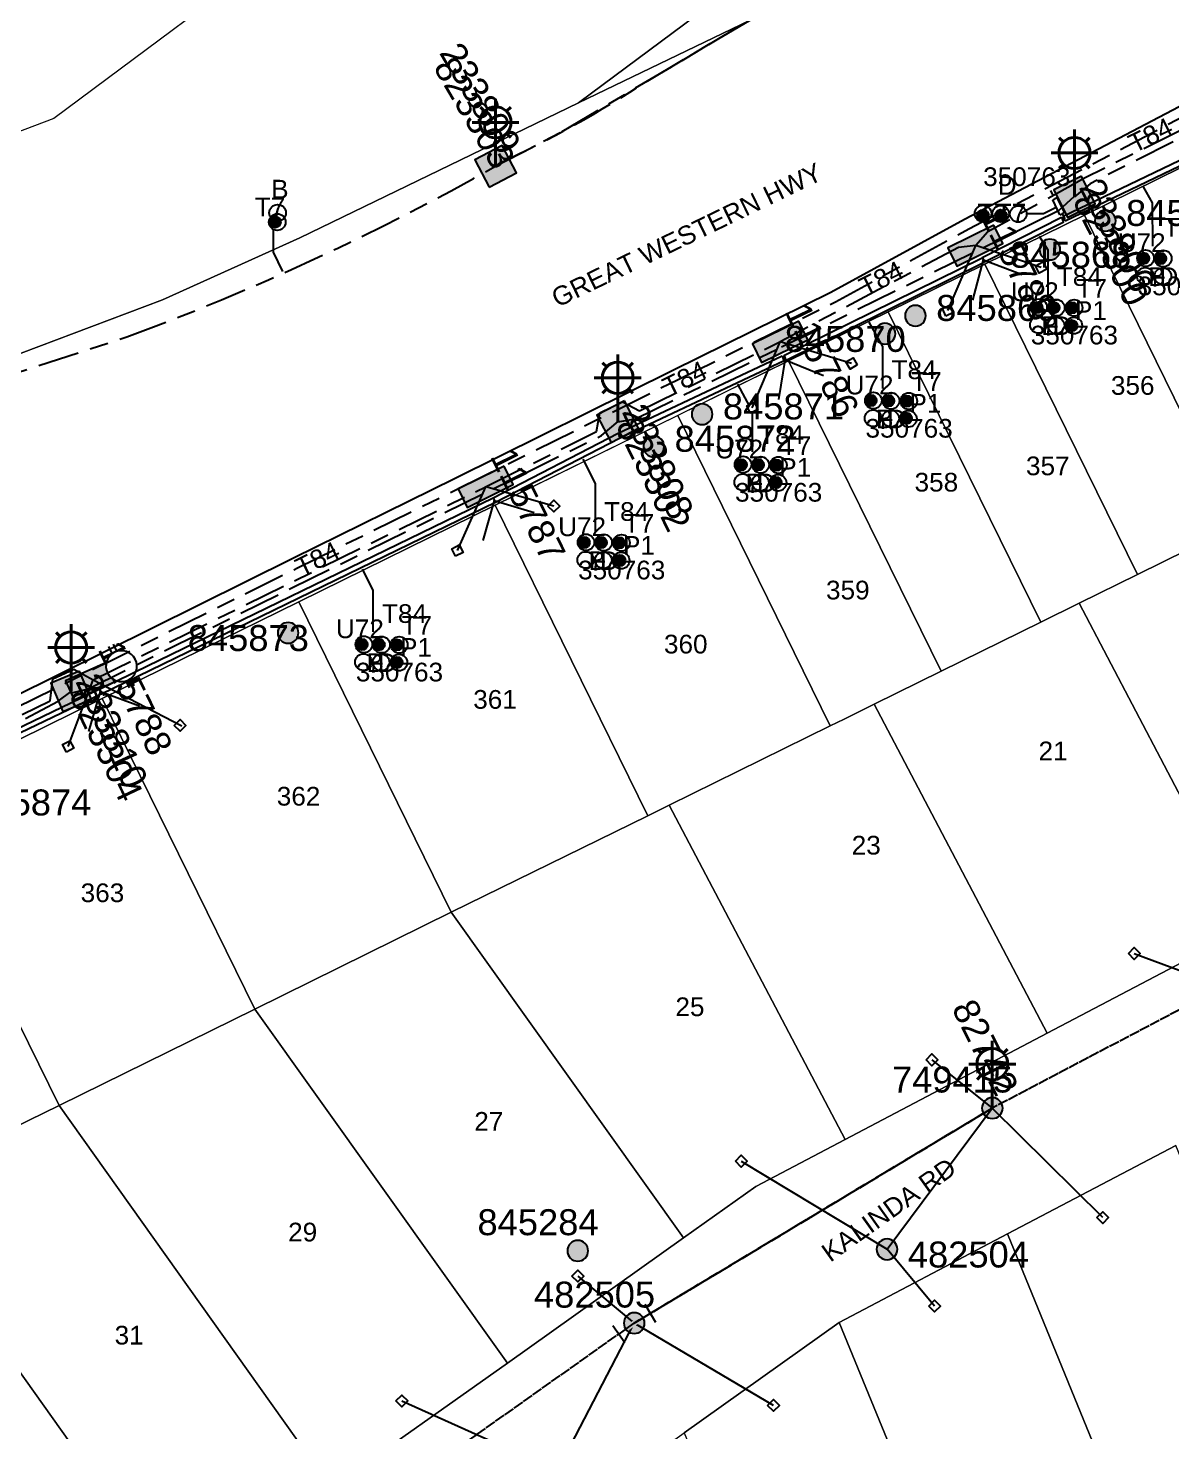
# Model space of a CAD drawing. Header units: metres. Extents: x 259786 to 261372, y 6264838 to 6265913.
# Drawn here: x 260361.9 to 260471.9, y 6265319.4 to 6265454.5 of the extents above; entities that cross this region are included whole.
import ezdxf
from ezdxf.enums import TextEntityAlignment as Align

# ---------------------------------------------------------------- set-up
doc = ezdxf.new("R2010")
doc.units = ezdxf.units.M
doc.linetypes.add('Cable Exist OH', pattern=[1, 1, 0])
doc.linetypes.add('Cable Exist UG', pattern=[8.2, 4, -1.2, 1.8, -1.2])
doc.layers.get('0').update_dxf_attribs({"color": 6})
doc.layers.add('Cadastre Land Parcels_SP_EXT', color=9, linetype='Continuous', lineweight=5)
doc.layers.add('Cadastre Roads_SP_EXT', color=9, linetype='Continuous', lineweight=5)
for name, color, linetype in [('Duct_SP_EXT', 7, 'Continuous'), ('Equip_LV_EXT', 7, 'Continuous'), ('Equip_SP_SL_EXT', 7, 'Continuous'), ('Mains_HV_EXT', 7, 'Continuous'), ('Mains_LV_EXT', 7, 'Continuous'), ('Mains_SL_EXT', 7, 'Continuous'), ('Services_SP_EXT', 7, 'Continuous'), ('SupportsOH_SP_TR_HV_LV_SL_EXT', 7, 'Continuous'), ('SupportsUG_SP_LV_EXT', 7, 'Continuous'), ('SupportsUG_SP_LV_SL_EXT', 7, 'Continuous'), ('Trench_SP_EXT', 7, 'Continuous')]:
    doc.layers.add(name, color=color, linetype=linetype)
doc.styles.add('COLUMN_LABEL', font='arial.ttf')
doc.styles.add('iecARIAL', font='arial.ttf', dxfattribs={"height": 2})
doc.styles.add('POLE_LABEL', font='arial.ttf')
doc.styles.get("Standard").update_dxf_attribs({"font": 'arial.ttf'})
doc.linetypes.add('Cable E UG', pattern='A,6,-0.5,["E",Standard,S=1.7,R=0,X=0.5,Y=-1],-2.9', length=9.4)

# ---------------------------------------------------------------- blocks, each defined once
blk = doc.blocks.new('COLUMN_EXT')
blk.add_hatch(color=256).paths.add_polyline_path([(-1.49, 1.48), (-1.49, -1.49), (1.48, -1.49), (1.48, 1.48)])
blk.add_lwpolyline([(-1.49, -1.49), (1.48, -1.49), (1.48, 1.48), (-1.49, 1.48)], close=True)
for tag, height, style, flags, p in [('ASSET_NUM', 2.5, 'COLUMN_LABEL', 8, (2, 2)), ('STRUCTURE_PLANT_NUMBER', 0.2, 'POLE_LABEL', 9, (1.81, 0.03)), ('STREET_CODE', 0.2, 'COLUMN_LABEL', 9, (1.81, -0.2))]:
    blk.add_attdef(tag, text='', height=height, dxfattribs=dict(style=style, flags=flags)).set_placement(p, align=Align.MIDDLE_LEFT)
at = {"flags": 9}
for tag, p in [('COLUMN_TYPE', (1.81, -0.4)), ('OWNED_BY', (1.81, -0.6)), ('STATE', (1.81, -0.8)), ('USAGE', (1.81, -1)), ('LEGEND', (1.81, -1.2)), ('LOCATION', (1.81, -1.4)), ('STREETNAME', (1.81, -1.6)), ('SUBURB', (1.81, -1.8)), ('NOTES', (1.81, -2))]:
    blk.add_attdef(tag, text='', height=0.2, dxfattribs=at).set_placement(p, align=Align.MIDDLE_LEFT)
at = {"flags": 1}
blk.add_attdef('Z', (1.81, -2.35), '', height=0.2, dxfattribs=at)
blk = doc.blocks.new('PILLAR_EXT')
blk.add_hatch(color=256).paths.add_polyline_path([(-2.475, 0.99), (-2.475, -0.99), (2.475, -0.99), (2.475, 0.99)])
blk.add_lwpolyline([(-2.475, -0.99), (2.475, -0.99), (2.475, 0.99), (-2.475, 0.99)], close=True)
at = {"style": 'iecARIAL', "flags": 8}
blk.add_attdef('ASSET_NUM', (1.5, 3.5), '', height=2.5, dxfattribs=at)
for tag, p, flags in [('OWNED_BY', (0, -0.2), 9), ('STATE', (0, -0.4), 9), ('SUPPORT_TYPE', (0, -0.6), 9), ('USAGE', (0, -0.8), 9), ('LEGEND', (0, -1), 9), ('LOCATION', (0, -1.2), 9), ('NOTES', (0, -1.4), 9), ('STREETNAME', (0, -1.8), 9), ('SUBURB', (0, -2), 1), ('PARENT', (0, -1.6), 9)]:
    blk.add_attdef(tag, p, '', height=0.2, dxfattribs=dict(flags=flags))
blk = doc.blocks.new('DUCT_EXT')
blk.add_circle((0, 0.8), 0.8)
at = {"flags": 1}
blk.add_attdef('Z', (0, 0), '', height=0.2, dxfattribs=at)
at = {"flags": 9}
for tag, p in [('DUCT_CODE', (0, 0)), ('XSECT_TYPE', (0, -0.2)), ('STATE', (0, -0.6)), ('FB_REFERENCE', (0, -0.4)), ('NOTES', (0, -0.8))]:
    blk.add_attdef(tag, text='', height=0.2, dxfattribs=at).set_placement(p, align=Align.MIDDLE_LEFT)
blk = doc.blocks.new('SL_LANTERN_EXT')
at = {"lineweight": 40}
for p, q in [((-1.46, 5.68), (-1.06, 5.28)), ((0, 1.97), (0, 6.47)), ((1.46, 5.68), (1.06, 5.28)), ((-2.25, 4.22), (2.25, 4.22)), ((-1.46, 2.76), (-1.06, 3.16)), ((0, 0), (0, 2.72)), ((1.46, 2.76), (1.06, 3.16))]:
    blk.add_line(p, q, dxfattribs=at)
blk.add_circle((0, 4.22), 1.5, dxfattribs=at)
at = {"style": 'iecARIAL', "flags": 8}
blk.add_attdef('ASSET_NUM', (1.5, 1.5), '', height=2.5, dxfattribs=at)
for tag, p, height, flags in [('CONSTRUCTED_VOLTAGE', (0.98, -0.65), 0.2, 9), ('CONTROL_TYPE', (0.98, -0.85), 0.2, 9), ('LANTERN_PURPOSE', (0.98, -1.05), 0.2, 9), ('LANTERN_TYPE', (0.98, -1.25), 0.2, 9), ('NO_PHASES', (0.98, -1.45), 0.2, 9), ('LNUMBER', (2.18, -3.25), 2.5, 8), ('OPERATING_VOLTAGE', (0.98, -1.65), 0.2, 9), ('ORIENTATION', (0.98, -1.85), 0.2, 9), ('OWNED_BY', (0.98, -2.05), 0.2, 9), ('STATE', (0.98, -2.25), 0.2, 9), ('USAGE', (0.98, -2.45), 0.2, 9), ('CEXIST', (0.98, -2.65), 0.2, 9), ('CNEW', (0.98, -2.85), 0.2, 9), ('CNUMBER', (0.98, -3.05), 0.2, 9), ('CREMOVE', (0.98, -3.25), 0.2, 9), ('CREPLACE', (0.98, -3.45), 0.2, 9), ('LKINGHEIGHT', (0.98, -3.65), 0.2, 9), ('LBRACKET', (0.98, -3.85), 0.2, 9), ('LBRACKETVOCAB', (0.98, -4.05), 0.2, 9), ('LCATEGORY', (0.98, -4.25), 0.2, 9), ('LCHARGE1', (0.98, -4.45), 0.2, 9), ('LCHARGE1PERCENT', (0.98, -4.65), 0.2, 9), ('LCHARGE2', (0.98, -4.85), 0.2, 9), ('LCHARGE2PERCENT', (0.98, -5.05), 0.2, 9), ('LCHARGE3', (0.98, -5.25), 0.2, 9), ('LCHARGE3PERCENT', (0.98, -5.45), 0.2, 9), ('LEXIST', (0.98, -5.65), 0.2, 9), ('LLAMP', (0.98, -5.85), 0.2, 9), ('LLAMPVOCAB', (0.98, -6.05), 0.2, 9), ('LMAST', (0.98, -6.25), 0.2, 9), ('LMASTVOCAB', (0.98, -6.45), 0.2, 9), ('LNEW', (0.98, -6.65), 0.2, 9), ('LANTNUMBER', (0.98, -6.85), 0.2, 9), ('LOUTREACH', (0.98, -7.25), 0.2, 9), ('LOUTREACHVOCAB', (0.98, -7.45), 0.2, 9), ('LRATECODE', (0.98, -7.65), 0.2, 9), ('LREMOVE', (0.98, -7.85), 0.2, 9), ('LREPLACE', (0.98, -8.05), 0.2, 9), ('LTYPE', (0.98, -8.25), 0.2, 9), ('STREETNAME', (0.98, -9.25), 0.2, 9), ('SUBURB', (0.98, -9.45), 0.2, 1), ('LTYPEVOCAB', (0.98, -8.45), 0.2, 9), ('LEGEND', (0.98, -8.65), 0.2, 9), ('LOCATION', (0.98, -8.85), 0.2, 9), ('NOTES', (0.98, -9.05), 0.2, 9)]:
    blk.add_attdef(tag, p, '', height=height, dxfattribs=dict(flags=flags))
blk = doc.blocks.new('CCP_EXT')
at = {"flags": 9}
for tag, p in [('LEGEND', (0, -1.4)), ('STATE', (0, -1.8)), ('LIFE_SUPPORT', (0, -1.6)), ('NOTES', (0, -2))]:
    blk.add_attdef(tag, text='', height=0.2, dxfattribs=at).set_placement(p, align=Align.MIDDLE_LEFT)
blk.add_wipeout([(0, 0.57), (0.57, 0), (0, -0.57), (-0.57, 0)])
blk.add_lwpolyline([(-0.57, 0), (0, 0.57), (0.57, 0), (0, -0.57), (-0.57, 0)])
at = {"flags": 1}
blk.add_attdef('Z', (0, 0), '', height=0.2, dxfattribs=at)
at = {"flags": 9}
for tag, p in [('CCP_TYPE', (0, 0)), ('CONSTRUCTED_VOLTAGE', (0, -0.2)), ('OPERATING_VOLTAGE', (0, -0.6)), ('ORIENTATION', (0, -0.8)), ('OWNED_BY', (0, -1)), ('NO_PHASES', (0, -0.4)), ('USAGE', (0, -1.2))]:
    blk.add_attdef(tag, text='', height=0.2, dxfattribs=at).set_placement(p, align=Align.MIDDLE_LEFT)
blk = doc.blocks.new('POLE_EXT')
blk.add_hatch(color=256).paths.add_polyline_path([(-1, 0, 1), (1, 0, 1)])
blk.add_lwpolyline([(-1, 0, 1), (1, 0, 1)], format="xyb", close=True)
for tag, height, flags, p in [('pNumber', 2.5, 8, (-17.84, 2.07)), ('OWNED_BY', 0.2, 9, (1.35, -0.4)), ('SPECIAL_USE', 0.2, 9, (1.35, -0.8)), ('STATE', 0.2, 9, (1.35, -1)), ('cLV', 0.2, 9, (1.35, -1.4)), ('PARENT', 0.2, 9, (1.35, -0.6)), ('USAGE', 0.2, 9, (1.35, -1.2)), ('hDepth', 0.2, 9, (1.35, -1.6)), ('hDia', 0.2, 9, (1.35, -1.8)), ('cHV', 0.2, 9, (1.35, -2)), ('LBRACKET', 0.2, 9, (1.35, -2.2)), ('LExisting', 0.2, 9, (1.35, -2.4)), ('LANTNUMBER', 0.2, 9, (1.35, -2.6)), ('LOther', 0.2, 9, (1.35, -2.8)), ('cLinedev', 0.2, 9, (1.35, -3.4)), ('pExisting', 0.2, 9, (1.35, -3.8)), ('LRemove', 0.2, 9, (1.35, -3)), ('LEGEND', 0.2, 9, (1.35, -3.2)), ('LOCATION', 0.2, 9, (1.35, -3.6)), ('PFNUMBER', 0.2, 9, (1.35, -4)), ('pFooting', 0.2, 9, (1.35, -4.4)), ('pNew', 0.2, 9, (1.35, -4.6)), ('pRelocate', 0.2, 9, (1.35, -5)), ('pRemove', 0.2, 9, (1.35, -5.2)), ('pReplace', 0.2, 9, (1.35, -5.4)), ('NEWPFNUMBER', 0.2, 9, (1.35, -4.2)), ('pStay', 0.2, 9, (1.35, -5.6)), ('pType', 0.2, 9, (1.35, -5.8)), ('cspan', 0.2, 9, (1.35, -6)), ('STREETNAME', 0.2, 9, (1.35, -6.2)), ('SUBURB', 0.2, 9, (1.35, -6.4)), ('NOTES', 0.2, 9, (1.35, -6.6)), ('MAINTAINED_BY', 0.2, 9, (1.36, -6.81)), ('OPERATED_BY', 0.2, 9, (1.36, -7.01))]:
    blk.add_attdef(tag, text='', height=height, dxfattribs=dict(flags=flags)).set_placement(p, align=Align.MIDDLE_LEFT)
at = {"style": 'POLE_LABEL'}
for tag, height, flags, p in [('ASSET_NUM', 2.5, 8, (2, 2)), ('STRUCTURE_PLANT_NUMBER', 0.2, 9, (1.35, 0.03)), ('STREET_CODE', 0.2, 9, (1.35, -0.2))]:
    blk.add_attdef(tag, text='', height=height, dxfattribs=dict(at, flags=flags)).set_placement(p, align=Align.MIDDLE_LEFT)
at = {"flags": 1}
blk.add_attdef('Z', (1.35, -7.33), '', height=0.2, dxfattribs=at)
blk = doc.blocks.new('LV_UG_LINKS_OPEN_EXT')
blk.add_wipeout([(-0.25, 1.47), (-0.43, 1.43), (-0.61, 1.36), (-0.77, 1.28), (-0.93, 1.17), (-1.07, 1.05), (-1.19, 0.9), (-1.29, 0.75), (-1.38, 0.58), (-1.44, 0.4), (-1.48, 0.22), (-1.49, 0.03), (-1.49, -0.16), (-1.45, -0.34), (-1.4, -0.52), (-1.32, -0.69), (-1.23, -0.85), (-1.11, -1), (-0.98, -1.13), (-0.83, -1.24), (-0.66, -1.34), (-0.49, -1.41), (-0.31, -1.46), (-0.13, -1.49), (0.06, -1.49), (0.25, -1.47), (0.43, -1.43), (0.61, -1.36), (0.77, -1.28), (0.93, -1.17), (1.07, -1.05), (1.19, -0.9), (1.29, -0.75), (1.38, -0.58), (1.44, -0.4), (1.48, -0.22), (1.49, -0.03), (1.49, 0.16), (1.45, 0.34), (1.4, 0.52), (1.32, 0.69), (1.23, 0.85), (1.11, 1), (0.98, 1.13), (0.83, 1.24), (0.66, 1.34), (0.49, 1.41), (0.31, 1.46), (0.13, 1.49), (-0.06, 1.49)])
for p, q in [((-0.25, 1.47), (-0.25, 2.22)), ((0.25, 1.47), (0.25, 2.22)), ((-0.25, -1.47), (-0.25, -2.22)), ((0.25, -1.47), (0.25, -2.22))]:
    blk.add_line(p, q)
blk.add_lwpolyline([(0, -1.49, 1), (0, 1.49, 1)], format="xyb", close=True)
at = {"flags": 9}
for tag, p in [('ACTUAL_STATUS', (0, 0)), ('CONSTRUCTED_VOLTAGE', (0, -0.2)), ('OPERATING_VOLTAGE', (0, -0.6)), ('ORIENTATION', (0, -0.8)), ('STATE', (0, -1)), ('SWITCH_TYPE', (0, -1.2)), ('NO_PHASES', (0, -0.4)), ('USAGE', (0, -1.4)), ('NOTES', (0, -1.6))]:
    blk.add_attdef(tag, text='', height=0.2, dxfattribs=at).set_placement(p, align=Align.MIDDLE_LEFT)
at = {"flags": 1}
blk.add_attdef('Z', (0, 0), '', height=0.2, dxfattribs=at)
blk = doc.blocks.new('End Shackle_EXT')
at = {"flags": 9}
for tag, p in [('STATE', (0, -1.2)), ('USAGE', (0, -1.4)), ('NOTES', (0, -1.6))]:
    blk.add_attdef(tag, text='', height=0.2, dxfattribs=at).set_placement(p, align=Align.MIDDLE_LEFT)
blk.add_wipeout([(0, 0.25), (1.81, 0.25), (1.82, -0.25), (0, -0.25)])
blk.add_line((1.81, -1), (1.81, 1))
at = {"flags": 1}
blk.add_attdef('Z', (0, 0), '', height=0.2, dxfattribs=at)
at = {"flags": 9}
for tag, p in [('CONNECTOR_TYPE', (0, 0)), ('CONSTRUCTED_VOLTAGE', (0, -0.2)), ('OPERATING_VOLTAGE', (0, -0.6)), ('ORIENTATION', (0, -0.8)), ('OWNED_BY', (0, -1)), ('NO_PHASES', (0, -0.4))]:
    blk.add_attdef(tag, text='', height=0.2, dxfattribs=at).set_placement(p, align=Align.MIDDLE_LEFT)
blk = doc.blocks.new('CABLE_LARGE_EXT')
h = blk.add_hatch(color=256)
edge = h.paths.add_edge_path()
edge.add_arc((0, 0.55), 0.55, 0, 360)
blk.add_circle((0, 0.55), 0.55)
at = {"flags": 1}
blk.add_attdef('Z', (0, 0), '', height=0.2, dxfattribs=at)
at = {"flags": 9}
for tag, p in [('COND_CODE', (0, 0)), ('STATE', (0, -0.4)), ('XSECT_SIZE', (0, -0.6)), ('FB_REFERENCE', (0, -0.2)), ('NOTES', (0, -0.8))]:
    blk.add_attdef(tag, text='', height=0.2, dxfattribs=at).set_placement(p, align=Align.MIDDLE_LEFT)

msp = doc.modelspace()

# ---------------------------------------------------------------- linework, layer by layer
at = {"layer": 'Cadastre Land Parcels_SP_EXT', "linetype": 'Continuous'}
for points in [[(260728.58, 6265625.76), (260666.01, 6265611.21), (260658.79, 6265611.3), (260585.55, 6265595.04), (260501.64, 6265548.29), (260464.56, 6265520.56), (260441.42, 6265503.27), (260388.53, 6265463.84), (260364.38, 6265445.83), (260354.77, 6265442.21), (260342.12, 6265438.34), (260329.23, 6265435.28), (260329.14, 6265435.26), (260202.62, 6265419.86), (259994.13, 6265394.46)], [(260078.49, 6265379.06), (260203.24, 6265397.05), (260208.67, 6265397.83), (260222.55, 6265399.84), (260237.85, 6265402.02), (260241.65, 6265402.54), (260280.56, 6265407.9), (260318.93, 6265413.22), (260333.24, 6265415.67), (260347.36, 6265419.03), (260361.23, 6265423.27), (260374.82, 6265428.39), (260388.05, 6265434.37), (260414.85, 6265447.36), (260485.32, 6265499.77), (260496.37, 6265486.65), (260516.41, 6265496.57), (260502.62, 6265512.21), (260550.16, 6265543.08), (260585.81, 6265556.8), (260632.08, 6265565.31)]]:
    msp.add_lwpolyline(points, dxfattribs=at)
for points in [[(260496.37, 6265486.65), (260485.32, 6265499.77), (260414.85, 6265447.36), (260496.37, 6265486.65)], [(260478.2, 6265406.67), (260482.72, 6265408.9), (260487.51, 6265411.26), (260472.83, 6265441.12), (260463.52, 6265436.54), (260478.2, 6265406.67)], [(260478.2, 6265406.67), (260463.52, 6265436.54), (260453.94, 6265431.82), (260468.62, 6265401.96), (260478.2, 6265406.67)], [(260468.62, 6265401.96), (260453.94, 6265431.82), (260444.63, 6265427.24), (260459.32, 6265397.37), (260463.01, 6265399.19), (260468.62, 6265401.96)], [(260449.74, 6265392.65), (260459.32, 6265397.37), (260444.63, 6265427.24), (260435.05, 6265422.52), (260449.74, 6265392.65)], [(260449.74, 6265392.65), (260435.05, 6265422.52), (260424.39, 6265417.27), (260439.07, 6265387.4), (260440.42, 6265388.05), (260443.3, 6265389.47), (260449.74, 6265392.65)], [(260421.51, 6265378.75), (260423.58, 6265379.77), (260439.07, 6265387.4), (260424.39, 6265417.27), (260406.84, 6265408.63), (260421.51, 6265378.75)], [(260421.51, 6265378.75), (260406.84, 6265408.63), (260387.94, 6265399.32), (260402.61, 6265369.45), (260421.51, 6265378.75)], [(260498.8, 6265378.24), (260482.72, 6265408.9), (260478.2, 6265406.67), (260468.62, 6265401.96), (260463.01, 6265399.19), (260479.37, 6265368.02), (260498.8, 6265378.24)], [(260402.61, 6265369.45), (260387.94, 6265399.32), (260369.03, 6265390.01), (260383.72, 6265360.12), (260402.61, 6265369.45)], [(260479.37, 6265368.02), (260463.01, 6265399.19), (260459.32, 6265397.37), (260449.74, 6265392.65), (260443.3, 6265389.47), (260459.93, 6265357.81), (260479.37, 6265368.02)], [(260383.72, 6265360.12), (260369.03, 6265390.01), (260350.16, 6265380.72), (260364.88, 6265350.87), (260383.72, 6265360.12)], [(260459.93, 6265357.81), (260443.3, 6265389.47), (260440.42, 6265388.05), (260439.07, 6265387.4), (260423.58, 6265379.77), (260440.49, 6265347.59), (260459.93, 6265357.81)], [(260364.88, 6265350.87), (260350.16, 6265380.72), (260342.17, 6265376.79), (260331.72, 6265376.23), (260333.54, 6265341.22), (260337.58, 6265341.41), (260346.54, 6265341.89), (260348.54, 6265342.87), (260364.88, 6265350.87)], [(260440.49, 6265347.59), (260423.58, 6265379.77), (260421.51, 6265378.75), (260402.61, 6265369.45), (260424.94, 6265338.11), (260431.92, 6265343.08), (260440.49, 6265347.59)], [(260424.94, 6265338.11), (260402.61, 6265369.45), (260383.72, 6265360.12), (260408.01, 6265326.06), (260424.94, 6265338.11)], [(260408.01, 6265326.06), (260383.72, 6265360.12), (260364.88, 6265350.87), (260391.04, 6265314.06), (260408.01, 6265326.06)], [(260376.42, 6265303.65), (260391.04, 6265314.06), (260364.88, 6265350.87), (260348.54, 6265342.87), (260376.42, 6265303.65)], [(260479.18, 6265282.12), (260496.05, 6265289.01), (260472.31, 6265347.02), (260456.11, 6265338.52), (260479.18, 6265282.12)], [(260348.36, 6265290.98), (260370.44, 6265299.4), (260376.42, 6265303.65), (260348.54, 6265342.87), (260346.54, 6265341.89), (260348.36, 6265290.98)], [(260490.01, 6265255.76), (260479.18, 6265282.12), (260456.11, 6265338.52), (260439.92, 6265329.98), (260469.12, 6265258.84), (260490.01, 6265255.76)], [(260469.12, 6265258.84), (260439.92, 6265329.98), (260425.02, 6265319.37), (260448.61, 6265261.86), (260469.12, 6265258.84)]]:
    msp.add_lwpolyline(points, close=True, dxfattribs=at)
at = {"layer": 'Duct_SP_EXT'}
for p, q in [((260461.47, 6265436.43), (260481.95, 6265446.27)), ((260461.68, 6265436), (260482.15, 6265445.83)), ((260460.9, 6265438.21), (260460.69, 6265438.1)), ((260461.6, 6265436.78), (260460.9, 6265438.21)), ((260460.47, 6265438), (260460.69, 6265438.1)), ((260461.16, 6265436.57), (260460.47, 6265438)), ((260461.16, 6265436.57), (260461.38, 6265436.68)), ((260461.32, 6265436.33), (260461.42, 6265436.11)), ((260461.6, 6265436.78), (260461.38, 6265436.68)), ((260461.53, 6265435.9), (260461.42, 6265436.11)), ((260461.47, 6265436.43), (260461.57, 6265436.21)), ((260461.68, 6265436), (260461.57, 6265436.21)), ((260453.67, 6265432.44), (260453.78, 6265432.23)), ((260453.69, 6265432.47), (260453.8, 6265432.25)), ((260453.88, 6265432.01), (260453.78, 6265432.23)), ((260453.91, 6265432.04), (260453.8, 6265432.25)), ((260434.43, 6265422.99), (260434.54, 6265422.77)), ((260434.64, 6265422.56), (260434.54, 6265422.77)), ((260434.61, 6265423.02), (260434.72, 6265422.81)), ((260434.82, 6265422.59), (260434.72, 6265422.81)), ((260418.65, 6265415.55), (260418.76, 6265415.34)), ((260418.66, 6265415.55), (260418.76, 6265415.34)), ((260418.87, 6265415.12), (260418.76, 6265415.34)), ((260418.86, 6265415.12), (260418.76, 6265415.34)), ((260406.63, 6265409.35), (260406.75, 6265409.14)), ((260406.64, 6265409.35), (260406.75, 6265409.14)), ((260406.85, 6265408.92), (260406.75, 6265409.14)), ((260406.86, 6265408.92), (260406.75, 6265409.14))]:
    msp.add_line(p, q, dxfattribs=at)
for points in [[(260470.1, 6265433.56), (260470.08, 6265437.72), (260469.22, 6265439.26)], [(260458.06, 6265436.71), (260459.57, 6265436.71), (260460.87, 6265437.35)], [(260385.47, 6265435.09), (260385.47, 6265432.99), (260386.37, 6265431.11)], [(260460.02, 6265428.76), (260460.02, 6265433.17), (260459.21, 6265434.49)], [(260444.12, 6265419.85), (260444.12, 6265423.91), (260442.82, 6265426.23)], [(260431.58, 6265413.75), (260431.58, 6265417.66), (260430.17, 6265420.26)], [(260416.47, 6265406.06), (260416.47, 6265410.7), (260415.31, 6265413.07)], [(260395.1, 6265396.44), (260395.1, 6265400.44), (260394.07, 6265402.47)]]:
    msp.add_lwpolyline(points, dxfattribs=at)
at = {"layer": 'Mains_LV_EXT', "linetype": 'Cable Exist UG'}
msp.add_lwpolyline([(260481.76, 6265447.64), (260480.17, 6265448.36), (260480.17, 6265448.36), (260463.52, 6265440.09), (260463.52, 6265440.09), (260454.24, 6265434.92), (260453.06, 6265433.61)], dxfattribs=at)
at = {"layer": 'Mains_SL_EXT', "linetype": 'Cable Exist UG'}
for points in [[(260407.13, 6265441.47, 0.034803), (260421.51, 6265449.47), (260421.51, 6265449.47), (260437.74, 6265459.1), (260449.66, 6265466.48)], [(260355.12, 6265419.52), (260371.41, 6265424.82), (260371.41, 6265424.82, 0.039585), (260406.87, 6265441.25)]]:
    msp.add_lwpolyline(points, format="xyb", dxfattribs=at)
msp.add_lwpolyline([(260500.63, 6265458.7), (260483.37, 6265449.45), (260483.91, 6265447.34), (260481.26, 6265446.01), (260479.37, 6265447.31), (260464.06, 6265439.55), (260462.56, 6265438.3)], dxfattribs=at)
at = {"layer": 'Services_SP_EXT'}
for points in [[(260444.53, 6265337.02), (260454.66, 6265350.61)], [(260412.84, 6265315.7), (260420.21, 6265329.92)]]:
    msp.add_lwpolyline(points, dxfattribs=at)
at = {"layer": 'Trench_SP_EXT', "linetype": 'Cable Exist UG'}
for points in [[(260406.87, 6265441.25), (260413.29, 6265444.59), (260437.74, 6265459.1), (260449.66, 6265466.48)], [(260460.25, 6265438.91), (260460.52, 6265438.38)], [(260461.38, 6265436.68), (260461.64, 6265436.17)], [(260453.78, 6265432.23), (260452.6, 6265427.74)], [(260434.74, 6265422.76), (260434.09, 6265418.76)], [(260434.72, 6265422.62), (260438.87, 6265420.94)], [(260406.74, 6265409.07), (260405.53, 6265404.86)], [(260406.74, 6265409.07), (260410.96, 6265407.82)], [(260368.84, 6265390.69), (260367.59, 6265386.51)], [(260368.87, 6265390.71), (260372.99, 6265389.17)]]:
    msp.add_lwpolyline(points, dxfattribs=at)
msp.add_lwpolyline([(260355.12, 6265419.52), (260371.41, 6265424.82), (260371.41, 6265424.82, 0.039585), (260406.87, 6265441.25)], format="xyb", dxfattribs=at)

# ---------------------------------------------------------------- block references
at = {"layer": 'Duct_SP_EXT'}
for name, p, rotation in [('DUCT_EXT', (260385.1, 6265436.76), 270.0000000166751), ('DUCT_EXT', (260453.76, 6265435.89), 359.2996432431933), ('CABLE_LARGE_EXT', (260453.76, 6265435.96), 359.3005066863147), ('DUCT_EXT', (260455.46, 6265435.87), 359.2996432431933), ('CABLE_LARGE_EXT', (260455.47, 6265435.96), 359.2029013505033), ('DUCT_EXT', (260457.16, 6265435.85), 359.998337809432), ('DUCT_EXT', (260385.07, 6265435.87), 269.8653190679388), ('CABLE_LARGE_EXT', (260385.1, 6265435.88), 270.0744268379466), ('DUCT_EXT', (260468.6, 6265432.41), 268.8920569451788), ('CABLE_LARGE_EXT', (260468.66, 6265432.39), 268.8920569451788), ('DUCT_EXT', (260470.3, 6265432.38), 268.8920569451788), ('CABLE_LARGE_EXT', (260470.3, 6265432.38), 268.8920569451788), ('DUCT_EXT', (260468.57, 6265430.71), 268.8920569451788), ('DUCT_EXT', (260470.27, 6265430.68), 268.8920569451788), ('DUCT_EXT', (260458.32, 6265427.69), 268.8920569451788), ('CABLE_LARGE_EXT', (260458.38, 6265427.67), 268.8920569451788), ('DUCT_EXT', (260460.02, 6265427.65), 268.8920569451788), ('CABLE_LARGE_EXT', (260460.02, 6265427.65), 268.8920569451788), ('DUCT_EXT', (260461.73, 6265427.63), 268.8920569451788), ('CABLE_LARGE_EXT', (260461.76, 6265427.63), 268.8920567951298), ('DUCT_EXT', (260458.29, 6265425.99), 268.8920569451788), ('DUCT_EXT', (260459.99, 6265425.95), 268.8920569451788), ('DUCT_EXT', (260461.7, 6265425.93), 268.8920569451788), ('CABLE_LARGE_EXT', (260461.74, 6265425.91), 269.9999999999998), ('DUCT_EXT', (260442.42, 6265418.71), 268.8920569451788), ('CABLE_LARGE_EXT', (260442.42, 6265418.71), 268.8920569451788), ('DUCT_EXT', (260444.12, 6265418.68), 268.8920569451788), ('DUCT_EXT', (260445.83, 6265418.66), 268.8920569451788), ('CABLE_LARGE_EXT', (260444.12, 6265418.68), 268.8920569451788), ('CABLE_LARGE_EXT', (260445.85, 6265418.65), 268.8920567951298), ('DUCT_EXT', (260442.39, 6265417.01), 268.8920569451788), ('DUCT_EXT', (260444.09, 6265416.98), 268.8920569451788), ('DUCT_EXT', (260445.79, 6265416.96), 268.8920569451788), ('CABLE_LARGE_EXT', (260445.82, 6265416.99), 269.9999999999998), ('DUCT_EXT', (260429.88, 6265412.55), 268.8920569451788), ('CABLE_LARGE_EXT', (260429.94, 6265412.53), 268.8920569451788), ('DUCT_EXT', (260431.58, 6265412.52), 268.8920569451788), ('CABLE_LARGE_EXT', (260431.58, 6265412.52), 268.8920569451788), ('DUCT_EXT', (260433.28, 6265412.5), 268.8920569451788), ('CABLE_LARGE_EXT', (260433.31, 6265412.49), 268.8920567951298), ('DUCT_EXT', (260429.85, 6265410.85), 268.8920569451788), ('DUCT_EXT', (260431.55, 6265410.82), 268.8920569451788), ('DUCT_EXT', (260433.25, 6265410.8), 268.8920569451788), ('CABLE_LARGE_EXT', (260433.29, 6265410.81), 269.9999999999998), ('DUCT_EXT', (260414.77, 6265405.07), 268.8920569451788), ('DUCT_EXT', (260416.47, 6265405.04), 268.8920569451788), ('DUCT_EXT', (260418.18, 6265405.01), 268.8920569451788), ('CABLE_LARGE_EXT', (260414.83, 6265405.05), 268.8920569451788), ('CABLE_LARGE_EXT', (260416.47, 6265405.04), 268.8920569451788), ('CABLE_LARGE_EXT', (260418.21, 6265405.01), 268.8920567951298), ('DUCT_EXT', (260414.74, 6265403.37), 268.8920569451788), ('DUCT_EXT', (260416.44, 6265403.34), 268.8920569451788), ('DUCT_EXT', (260418.15, 6265403.31), 268.8920569451788), ('CABLE_LARGE_EXT', (260418.26, 6265403.31), 269.9999999999998), ('DUCT_EXT', (260393.4, 6265395.25), 268.8920569451788), ('CABLE_LARGE_EXT', (260393.45, 6265395.23), 268.8920569451788), ('DUCT_EXT', (260395.1, 6265395.22), 268.8920569451788), ('CABLE_LARGE_EXT', (260395.1, 6265395.22), 268.8920569451788), ('DUCT_EXT', (260396.8, 6265395.2), 268.8920569451788), ('CABLE_LARGE_EXT', (260396.83, 6265395.19), 268.8920567951298), ('DUCT_EXT', (260393.36, 6265393.55), 268.8920569451788), ('DUCT_EXT', (260395.06, 6265393.52), 268.8920569451788), ('DUCT_EXT', (260396.77, 6265393.5), 268.8920569451788), ('CABLE_LARGE_EXT', (260396.82, 6265393.5), 269.9999999999998)]:
    msp.add_blockref(name, p, dxfattribs=dict(at, rotation=rotation))
at = {"layer": 'Equip_SP_SL_EXT'}
ref = msp.add_blockref('SL_LANTERN_EXT', (260406.87, 6265441.25), dxfattribs=at)
ref.add_attrib('ASSET_NUM', '233809', dxfattribs={"layer": '0', "height": 2.5, "rotation": 300.3789, "style": 'iecARIAL'}).set_placement((260408.37, 6265442.75), align=Align.MIDDLE_RIGHT)
ref = msp.add_blockref('SL_LANTERN_EXT', (260462.56, 6265438.3), dxfattribs=at)
ref.add_attrib('ASSET_NUM', '233806', dxfattribs={"layer": '0', "height": 2.5, "rotation": 296.9751, "style": 'iecARIAL'}).set_placement((260464.06, 6265439.8), align=Align.MIDDLE_LEFT)
ref = msp.add_blockref('SL_LANTERN_EXT', (260418.62, 6265416.66), dxfattribs=at)
ref.add_attrib('ASSET_NUM', '233808', dxfattribs={"layer": '0', "height": 2.5, "rotation": 294.1384, "style": 'iecARIAL'}).set_placement((260420.12, 6265418.16), align=Align.MIDDLE_LEFT)
ref = msp.add_blockref('SL_LANTERN_EXT', (260366.04, 6265390.71), dxfattribs=at)
ref.add_attrib('ASSET_NUM', '233810', dxfattribs={"layer": '0', "height": 2.5, "rotation": 294.5887, "style": 'iecARIAL'}).set_placement((260367.54, 6265392.21), align=Align.MIDDLE_LEFT)
ref = msp.add_blockref('SL_LANTERN_EXT', (260454.66, 6265350.61), dxfattribs=at)
ref.add_attrib('ASSET_NUM', '82742', dxfattribs={"layer": '0', "height": 2.5, "rotation": 296.5782, "style": 'iecARIAL'}).set_placement((260456.16, 6265352.11), align=Align.MIDDLE_RIGHT)
at = {"layer": 'SupportsOH_SP_TR_HV_LV_SL_EXT'}
ref = msp.add_blockref('POLE_EXT', (260465.53, 6265436), dxfattribs=at)
ref.add_attrib('ASSET_NUM', '845867', dxfattribs={"layer": '0', "height": 2.5, "style": 'POLE_LABEL'}).set_placement((260467.53, 6265436.75), align=Align.MIDDLE_LEFT)
ref = msp.add_blockref('POLE_EXT', (260422.09, 6265414.27), dxfattribs=at)
ref.add_attrib('ASSET_NUM', '845872', dxfattribs={"layer": '0', "height": 2.5, "style": 'POLE_LABEL'}).set_placement((260424.09, 6265415.02), align=Align.MIDDLE_LEFT)
ref = msp.add_blockref('POLE_EXT', (260386.91, 6265396.34), dxfattribs=at)
ref.add_attrib('ASSET_NUM', '845873', dxfattribs={"layer": '0', "height": 2.5, "style": 'POLE_LABEL'}).set_placement((260388.91, 6265397.09), align=Align.TOP_RIGHT)
ref = msp.add_blockref('POLE_EXT', (260354.33, 6265379.27), dxfattribs=at)
ref.add_attrib('ASSET_NUM', '845874', dxfattribs={"layer": '0', "height": 2.5, "style": 'POLE_LABEL'}).set_placement((260356.33, 6265380.02), align=Align.MIDDLE_LEFT)
ref = msp.add_blockref('POLE_EXT', (260414.78, 6265336.88), dxfattribs=at)
ref.add_attrib('ASSET_NUM', '845284', dxfattribs={"layer": '0', "height": 2.5, "style": 'POLE_LABEL'}).set_placement((260416.78, 6265337.63), align=Align.BOTTOM_RIGHT)
ref = msp.add_blockref('POLE_EXT', (260444.53, 6265337.02), dxfattribs=at)
ref.add_attrib('ASSET_NUM', '482504', dxfattribs={"layer": '0', "height": 2.5, "style": 'POLE_LABEL'}).set_placement((260446.53, 6265337.77), align=Align.TOP_LEFT)
at = {"layer": 'SupportsUG_SP_LV_EXT'}
ref = msp.add_blockref('PILLAR_EXT', (260453.03, 6265433.6), dxfattribs=dict(at, rotation=206.2157948244707))
ref.add_attrib('ASSET_NUM', '115785', dxfattribs={"layer": '0', "height": 2.5, "rotation": 296.3043, "style": 'iecARIAL'}).set_placement((260454.53, 6265437.1), align=Align.MIDDLE_LEFT)
ref = msp.add_blockref('PILLAR_EXT', (260434.25, 6265424.35), dxfattribs=dict(at, rotation=206.213758221773))
ref.add_attrib('ASSET_NUM', '115786', dxfattribs={"layer": '0', "height": 2.5, "rotation": 295.7818, "style": 'iecARIAL'}).set_placement((260435.75, 6265427.85), align=Align.MIDDLE_LEFT)
ref = msp.add_blockref('PILLAR_EXT', (260405.92, 6265410.4), dxfattribs=dict(at, rotation=206.2142721506217))
ref.add_attrib('ASSET_NUM', '115787', dxfattribs={"layer": '0', "height": 2.5, "rotation": 296.3186, "style": 'iecARIAL'}).set_placement((260407.42, 6265413.9), align=Align.MIDDLE_LEFT)
ref = msp.add_blockref('PILLAR_EXT', (260368.17, 6265391.82), dxfattribs=dict(at, rotation=204.1649862997531))
ref.add_attrib('ASSET_NUM', '115788', dxfattribs={"layer": '0', "height": 2.5, "rotation": 296.0056, "style": 'iecARIAL'}).set_placement((260369.67, 6265395.32), align=Align.MIDDLE_LEFT)
at = {"layer": 'SupportsUG_SP_LV_SL_EXT'}
ref = msp.add_blockref('COLUMN_EXT', (260406.87, 6265441.25), dxfattribs=dict(at, rotation=27.55281171041694))
ref.add_attrib('ASSET_NUM', '823303', dxfattribs={"layer": '0', "height": 2.5, "rotation": 300.3789, "style": 'COLUMN_LABEL'}).set_placement((260408.87, 6265442), align=Align.TOP_RIGHT)
ref = msp.add_blockref('COLUMN_EXT', (260462.56, 6265438.3), dxfattribs=dict(at, rotation=206.1120000913303))
ref.add_attrib('ASSET_NUM', '823300', dxfattribs={"layer": '0', "height": 2.5, "rotation": 296.9751, "style": 'COLUMN_LABEL'}).set_placement((260464.56, 6265439.05), align=Align.TOP_LEFT)
ref = msp.add_blockref('COLUMN_EXT', (260418.62, 6265416.66), dxfattribs=dict(at, rotation=207.2892145344459))
ref.add_attrib('ASSET_NUM', '823302', dxfattribs={"layer": '0', "height": 2.5, "rotation": 296.1371, "style": 'COLUMN_LABEL'}).set_placement((260420.62, 6265417.41), align=Align.TOP_LEFT)
ref = msp.add_blockref('COLUMN_EXT', (260366.04, 6265390.71), dxfattribs=dict(at, rotation=202.7982726109862))
ref.add_attrib('ASSET_NUM', '823304', dxfattribs={"layer": '0', "height": 2.5, "rotation": 295.3428, "style": 'COLUMN_LABEL'}).set_placement((260368.04, 6265391.46), align=Align.TOP_LEFT)

# ---------------------------------------------------------------- texts
at = {"layer": 'Cadastre Land Parcels_SP_EXT'}
for s, p in [('356', (260466.07, 6265419.25)), ('357', (260457.9, 6265411.51)), ('358', (260447.18, 6265409.94)), ('359', (260438.66, 6265399.56)), ('360', (260423.07, 6265394.36)), ('361', (260404.72, 6265389.04)), ('21', (260459.11, 6265384.08)), ('362', (260385.82, 6265379.72)), ('23', (260441.13, 6265375.01)), ('363', (260366.95, 6265370.43)), ('25', (260424.17, 6265359.46)), ('27', (260404.82, 6265348.43)), ('29', (260386.91, 6265337.78)), ('31', (260370.22, 6265327.86))]:
    msp.add_text(s, height=1.8, dxfattribs=at).set_placement(p)
at = {"layer": 'Cadastre Roads_SP_EXT'}
for s, rotation, p in [('GREAT WESTERN HWY', 25.8075, (260412.82, 6265427.62)), ('KALINDA RD', 35.4229, (260439.07, 6265335.72))]:
    msp.add_text(s, height=1.8, rotation=rotation, dxfattribs=at).set_placement(p)
at = {"layer": 'Duct_SP_EXT'}
for s, p in [('350763', (260453.78, 6265439.34)), ('B', (260385.28, 6265438.14)), ('D', (260455.18, 6265438.5)), ('T7', (260383.7, 6265436.42)), ('T7', (260453.24, 6265435.84)), ('T7', (260454.99, 6265435.83)), ('T84', (260471.14, 6265434.46)), ('U72', (260466.72, 6265432.99)), ('T84', (260460.86, 6265429.73)), ('B', (260469.65, 6265429.73)), ('D', (260470.74, 6265429.73)), ('U72', (260456.44, 6265428.27)), ('T7', (260462.76, 6265428.6)), ('350763', (260468.64, 6265428.83)), ('P1', (260462.61, 6265426.46)), ('B', (260459.37, 6265425)), ('D', (260460.46, 6265425)), ('350763', (260458.36, 6265424.1)), ('T84', (260444.96, 6265420.76)), ('T7', (260446.86, 6265419.63)), ('P1', (260446.69, 6265417.53)), ('350763', (260442.46, 6265415.13)), ('B', (260443.47, 6265416.03)), ('D', (260444.55, 6265416.03)), ('T84', (260432.22, 6265414.52)), ('T7', (260434.32, 6265413.47)), ('U72', (260428, 6265413.13)), ('P1', (260434.16, 6265411.36)), ('B', (260430.93, 6265409.87)), ('D', (260432.01, 6265409.87)), ('350763', (260429.91, 6265408.97)), ('T84', (260417.31, 6265407.12)), ('T7', (260419.21, 6265405.98)), ('P1', (260419.13, 6265403.86)), ('350763', (260414.81, 6265401.49)), ('B', (260415.82, 6265402.39)), ('D', (260416.91, 6265402.39)), ('T84', (260395.94, 6265397.3)), ('U72', (260391.51, 6265395.83)), ('T7', (260397.83, 6265396.17)), ('P1', (260397.68, 6265394.04)), ('B', (260394.45, 6265392.57)), ('D', (260395.53, 6265392.57)), ('350763', (260393.43, 6265391.67))]:
    msp.add_text(s, height=1.8, dxfattribs=at).set_placement(p)
at = {"layer": 'Mains_LV_EXT'}
for rotation, p in [(26.1212, (260468.33, 6265442.48)), (26.2158, (260442.42, 6265428.68)), (26.1984, (260423.52, 6265419.07)), (26.1859, (260388.19, 6265401.69))]:
    msp.add_text('T84', height=1.8, rotation=rotation, dxfattribs=at).set_placement(p)

# ---------------------------------------------------------------- next in the draw order: block references
at = {"layer": 'Services_SP_EXT'}
for p, rotation in [((260459.35, 6265431.5), 162.1206459973009), ((260450.39, 6265427.36), 69.15344389810132), ((260441.12, 6265422.27), 164.7318042013661), ((260431.57, 6265418.01), 70.70953188821703), ((260403.2, 6265404.26), 71.8244346957065), ((260365.75, 6265385.41), 72.17162042077734)]:
    msp.add_blockref('CCP_EXT', p, dxfattribs=dict(at, rotation=rotation))
for p in [(260412.48, 6265408.55), (260376.51, 6265387.44), (260468.32, 6265365.49), (260448.85, 6265355.25), (260430.51, 6265345.5), (260465.28, 6265340.07), (260414.79, 6265334.45), (260449.11, 6265331.56), (260397.85, 6265322.43), (260433.6, 6265322)]:
    msp.add_blockref('CCP_EXT', p, dxfattribs=at)

# ---------------------------------------------------------------- next in the draw order: linework, layer by layer
at = {"layer": 'Cadastre Roads_SP_EXT', "linetype": 'Continuous'}
for points in [[(260496.37, 6265486.65), (260414.85, 6265447.36), (260388.05, 6265434.37), (260374.82, 6265428.39), (260361.23, 6265423.27), (260347.36, 6265419.03), (260333.24, 6265415.67), (260318.93, 6265413.22), (260280.56, 6265407.9), (260284.25, 6265390.78), (260287.87, 6265373.94), (260311.62, 6265375.17), (260331.72, 6265376.23), (260342.17, 6265376.79), (260350.16, 6265380.72), (260369.03, 6265390.01), (260387.94, 6265399.32), (260406.84, 6265408.63), (260424.38, 6265417.27), (260435.05, 6265422.52), (260444.63, 6265427.24), (260453.94, 6265431.82), (260463.52, 6265436.54), (260472.83, 6265441.12)], [(260479.37, 6265368.02), (260459.93, 6265357.81), (260440.49, 6265347.59), (260431.92, 6265343.08), (260424.94, 6265338.11), (260408.01, 6265326.06), (260391.04, 6265314.06), (260376.42, 6265303.65), (260370.44, 6265299.4), (260348.36, 6265290.98), (260320.76, 6265303.92), (260323.93, 6265294.26), (260327.23, 6265284.26), (260347.72, 6265274.64), (260374.71, 6265284.89), (260377.66, 6265286.01), (260392.49, 6265296.53), (260410.13, 6265308.77), (260425.02, 6265319.37), (260439.92, 6265329.98), (260456.11, 6265338.52), (260472.31, 6265347.02)]]:
    msp.add_lwpolyline(points, dxfattribs=at)
at = {"layer": 'Duct_SP_EXT'}
for p, q in [((260453.69, 6265432.47), (260461.32, 6265436.33)), ((260453.91, 6265432.04), (260461.53, 6265435.9)), ((260434.61, 6265423.02), (260453.67, 6265432.44)), ((260434.82, 6265422.59), (260453.88, 6265432.01)), ((260418.66, 6265415.55), (260434.43, 6265422.99)), ((260418.86, 6265415.12), (260434.64, 6265422.56)), ((260406.63, 6265409.35), (260418.65, 6265415.55)), ((260406.86, 6265408.92), (260418.87, 6265415.12))]:
    msp.add_line(p, q, dxfattribs=at)
at = {"layer": 'Mains_LV_EXT', "linetype": 'Cable Exist UG'}
for points in [[(260453.06, 6265433.61), (260451.42, 6265433.43), (260434.25, 6265424.35)], [(260405.85, 6265410.37), (260416.59, 6265415.71), (260416.89, 6265417.51), (260416.89, 6265417.51), (260419.07, 6265418.56), (260420.73, 6265417.7), (260420.73, 6265417.7), (260434.29, 6265424.37)]]:
    msp.add_lwpolyline(points, dxfattribs=at)
at = {"layer": 'Mains_LV_EXT', "linetype": 'Cable Exist OH'}
msp.add_lwpolyline([(260494.09, 6265371.33), (260454.66, 6265350.61)], dxfattribs=at)
at = {"layer": 'Mains_SL_EXT', "linetype": 'Cable Exist UG'}
for points in [[(260418.62, 6265416.66), (260420.32, 6265416.94), (260420.32, 6265416.94), (260434.38, 6265423.86), (260458.7, 6265435.83), (260458.7, 6265435.83), (260461.09, 6265437.01), (260462.57, 6265438.36)], [(260331.7, 6265378.17), (260332.98, 6265377.77), (260332.98, 6265377.77), (260334.16, 6265377.85), (260361.64, 6265388.09), (260364.8, 6265389.77), (260366.04, 6265390.71)]]:
    msp.add_lwpolyline(points, dxfattribs=at)
at = {"layer": 'Services_SP_EXT'}
for points in [[(260450.39, 6265427.36), (260453.06, 6265433.61)], [(260459.35, 6265431.5), (260453.06, 6265433.61)], [(260431.57, 6265418.01), (260434.25, 6265424.35)], [(260441.12, 6265422.27), (260434.25, 6265424.35)], [(260403.2, 6265404.26), (260405.92, 6265410.4)], [(260412.48, 6265408.55), (260405.92, 6265410.4)], [(260468.32, 6265365.49), (260486.14, 6265358.89)], [(260448.85, 6265355.25), (260454.66, 6265350.61)], [(260465.28, 6265340.07), (260454.66, 6265350.61)], [(260430.51, 6265345.5), (260444.53, 6265337.02)], [(260449.11, 6265331.56), (260444.53, 6265337.02)], [(260414.79, 6265334.45), (260420.21, 6265329.92)], [(260433.6, 6265322), (260420.21, 6265329.92)], [(260397.85, 6265322.43), (260412.84, 6265315.7)]]:
    msp.add_lwpolyline(points, dxfattribs=at)
at = {"layer": 'Trench_SP_EXT', "linetype": 'Cable Exist UG'}
msp.add_lwpolyline([(260453.8, 6265432.25), (260458.28, 6265430.53)], dxfattribs=at)

# ---------------------------------------------------------------- next in the draw order: block references
at = {"layer": 'SupportsOH_SP_TR_HV_LV_SL_EXT'}
ref = msp.add_blockref('POLE_EXT', (260460.2, 6265433.23), dxfattribs=at)
ref.add_attrib('ASSET_NUM', '845868', dxfattribs={"layer": '0', "height": 2.5, "style": 'POLE_LABEL'}).set_placement((260462.2, 6265433.98), align=Align.TOP_CENTER)
ref = msp.add_blockref('POLE_EXT', (260447.26, 6265426.86), dxfattribs=at)
ref.add_attrib('ASSET_NUM', '845869', dxfattribs={"layer": '0', "height": 2.5, "style": 'POLE_LABEL'}).set_placement((260449.26, 6265427.61), align=Align.MIDDLE_LEFT)
ref = msp.add_blockref('POLE_EXT', (260444.33, 6265425.13), dxfattribs=at)
ref.add_attrib('ASSET_NUM', '845870', dxfattribs={"layer": '0', "height": 2.5, "style": 'POLE_LABEL'}).set_placement((260446.33, 6265425.88), align=Align.TOP_RIGHT)
ref = msp.add_blockref('POLE_EXT', (260426.74, 6265417.38), dxfattribs=at)
ref.add_attrib('ASSET_NUM', '845871', dxfattribs={"layer": '0', "height": 2.5, "style": 'POLE_LABEL'}).set_placement((260428.74, 6265418.13), align=Align.MIDDLE_LEFT)
ref = msp.add_blockref('POLE_EXT', (260454.66, 6265350.61), dxfattribs=at)
ref.add_attrib('ASSET_NUM', '749415', dxfattribs={"layer": '0', "height": 2.5, "style": 'POLE_LABEL'}).set_placement((260456.66, 6265351.36), align=Align.BOTTOM_RIGHT)

# ---------------------------------------------------------------- next in the draw order: texts
at = {"layer": 'Duct_SP_EXT'}
for p in [(260440.54, 6265419.29), (260412.89, 6265405.65)]:
    msp.add_text('U72', height=1.8, dxfattribs=at).set_placement(p)

# ---------------------------------------------------------------- next in the draw order: block references
at = {"layer": 'Equip_LV_EXT', "rotation": 206.213493000967}
msp.add_blockref('LV_UG_LINKS_OPEN_EXT', (260370.87, 6265393.14), dxfattribs=at)
at = {"layer": 'Mains_LV_EXT', "rotation": 215.3511557411563}
msp.add_blockref('End Shackle_EXT', (260420.21, 6265329.92), dxfattribs=at)

# ---------------------------------------------------------------- next in the draw order: linework, layer by layer
at = {"layer": 'Duct_SP_EXT'}
for p, q in [((260368.76, 6265390.92), (260406.64, 6265409.35)), ((260368.97, 6265390.49), (260406.85, 6265408.92)), ((260348.03, 6265381), (260368.73, 6265390.91)), ((260368.73, 6265390.91), (260368.84, 6265390.69)), ((260368.76, 6265390.92), (260368.87, 6265390.71)), ((260348.15, 6265380.53), (260368.94, 6265390.48)), ((260368.94, 6265390.48), (260368.84, 6265390.69)), ((260368.97, 6265390.49), (260368.87, 6265390.71))]:
    msp.add_line(p, q, dxfattribs=at)
at = {"layer": 'Mains_HV_EXT', "linetype": 'Cable E UG'}
msp.add_lwpolyline([(260525.47, 6265472.03), (260520.11, 6265472.16), (260478.43, 6265450), (260451.99, 6265436.13), (260439.12, 6265429.08), (260423.92, 6265421.59), (260402.99, 6265411.19), (260387.37, 6265403.5), (260360.37, 6265390.08), (260333.71, 6265380.34), (260311.42, 6265379.17), (260285.61, 6265377.83)], dxfattribs=at)
at = {"layer": 'Mains_HV_EXT', "linetype": 'Cable Exist UG'}
msp.add_lwpolyline([(260286.93, 6265358.14), (260287.15, 6265360.31), (260282.64, 6265371.39), (260282.64, 6265371.39), (260286.17, 6265376.86), (260311.47, 6265378.17), (260333.91, 6265379.35), (260333.91, 6265379.35), (260360.76, 6265389.16), (260387.81, 6265402.6), (260387.81, 6265402.6), (260403.43, 6265410.29), (260424.36, 6265420.7), (260424.36, 6265420.7), (260439.58, 6265428.19), (260452.46, 6265435.25), (260478.9, 6265449.12)], dxfattribs=at)
at = {"layer": 'Mains_LV_EXT', "linetype": 'Cable Exist UG'}
for points in [[(260368.15, 6265391.83), (260405.92, 6265410.4)], [(260329.55, 6265378.11), (260330.77, 6265380.16), (260332.77, 6265380.23), (260334.33, 6265378.37), (260361.33, 6265388.48), (260364.02, 6265389.79), (260364.29, 6265391.93), (260366.3, 6265392.86), (260368.17, 6265391.82)]]:
    msp.add_lwpolyline(points, dxfattribs=at)
at = {"layer": 'Mains_SL_EXT', "linetype": 'Cable Exist UG'}
msp.add_lwpolyline([(260366.11, 6265390.58), (260367.66, 6265390.96), (260367.66, 6265390.96), (260387.27, 6265400.67), (260387.27, 6265400.67), (260417.06, 6265415.33), (260418.67, 6265416.67)], dxfattribs=at)
at = {"layer": 'Services_SP_EXT'}
for points in [[(260365.75, 6265385.41), (260368.17, 6265391.82)], [(260368.17, 6265391.82), (260376.68, 6265387.4)]]:
    msp.add_lwpolyline(points, dxfattribs=at)

# ---------------------------------------------------------------- next in the draw order: block references
at = {"layer": 'Mains_LV_EXT', "rotation": 30.97357586008588}
msp.add_blockref('End Shackle_EXT', (260420.21, 6265329.92), dxfattribs=at)

# ---------------------------------------------------------------- next in the draw order: linework, layer by layer
at = {"layer": 'Mains_LV_EXT', "linetype": 'Cable Exist OH'}
for points in [[(260454.66, 6265350.61), (260420.21, 6265329.92)], [(260372.87, 6265296.42), (260397.9, 6265314.11), (260420.21, 6265329.92)]]:
    msp.add_lwpolyline(points, dxfattribs=at)
at = {"layer": 'Mains_SL_EXT', "linetype": 'Cable Exist OH'}
msp.add_lwpolyline([(260372.87, 6265296.42), (260397.9, 6265314.11), (260420.21, 6265329.92), (260454.66, 6265350.61)], dxfattribs=at)

# ---------------------------------------------------------------- next in the draw order: block references
at = {"layer": 'SupportsOH_SP_TR_HV_LV_SL_EXT'}
ref = msp.add_blockref('POLE_EXT', (260420.21, 6265329.92), dxfattribs=at)
ref.add_attrib('ASSET_NUM', '482505', dxfattribs={"layer": '0', "height": 2.5, "rotation": 0.068, "style": 'POLE_LABEL'}).set_placement((260422.22, 6265330.67), align=Align.BOTTOM_RIGHT)

doc.saveas('drawing.dxf')
